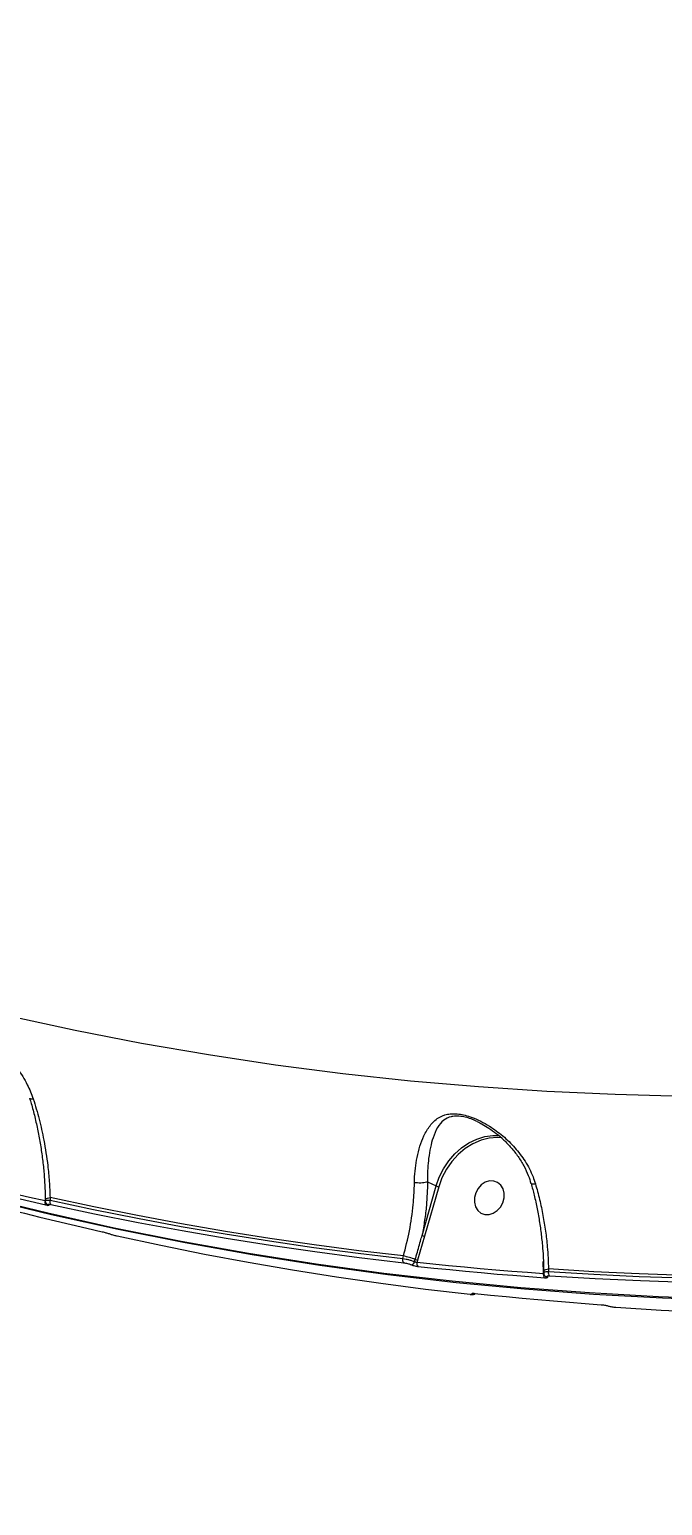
# Model space of a CAD drawing. Header units: millimetres. Extents: x -8607 to 7621, y -5747 to 4382.
# Drawn here: x 4770.6 to 4934.5, y -1204.7 to -822.9 of the extents above; entities that cross this region are included whole.
import ezdxf

# ---------------------------------------------------------------- set-up
doc = ezdxf.new("R2010")
doc.units = ezdxf.units.MM
doc.layers.add('DIKOM_ОБЪЕКТ', color=7, linetype='Continuous')
doc.layers.add('DIKOM_РАЗМЕР_ОБЪЕКТА', color=7, linetype='Continuous')
doc.styles.add('style1', font='arial.ttf', dxfattribs={"width": 0.8})
doc.dimstyles.new('1-50', dxfattribs={"dimtxt": 300, "dimasz": 200, "dimexe": 100, "dimexo": 0, "dimgap": 100, "dimtad": 1, "dimtxsty": 'style1', "dimcen": 200, "dimclrd": 7, "dimclre": 7, "dimclrt": 7, "dimadec": 1, "dimazin": 2, "dimtfac": 1, "dimtmove": 0, "dimatfit": 2, "dimfxl": 0, "dimlwd": 25, "dimlwe": 18, "dimarcsym": 0})

# ---------------------------------------------------------------- blocks, each defined once
blk = doc.blocks.new('*D11')
at = {"layer": 'Defpoints', "color": 0, "transparency": 16777216}
for p in [(7619.37, -165.15), (-6826.53, -739.39), (7619.37, -5647.14)]:
    blk.add_point(p, dxfattribs=at)
at = {"layer": 'DIKOM_РАЗМЕР_ОБЪЕКТА', "color": 7, "lineweight": 18, "transparency": 16777216}
for p, q in [((7619.37, -165.15), (7619.37, -5747.14)), ((-6826.53, -739.39), (-6826.53, -5747.14))]:
    blk.add_line(p, q, dxfattribs=at)
at = {"layer": 'DIKOM_РАЗМЕР_ОБЪЕКТА', "color": 7, "lineweight": 25, "transparency": 16777216}
blk.add_line((-6626.53, -5647.14), (7419.37, -5647.14), dxfattribs=at)
at = {"layer": 'DIKOM_РАЗМЕР_ОБЪЕКТА', "color": 7, "transparency": 16777216}
for points in [[(-6626.53, -5613.8), (-6626.53, -5680.47), (-6826.53, -5647.14)], [(7419.37, -5613.8), (7419.37, -5680.47), (7619.37, -5647.14)]]:
    blk.add_solid(points, dxfattribs=at)
at = {"layer": 'DIKOM_РАЗМЕР_ОБЪЕКТА', "color": 7, "transparency": 16777216, "insert": (396.42, -5393.96), "char_height": 300, "attachment_point": 5, "style": 'style1'}
blk.add_mtext('14400', dxfattribs=at)
blk = doc.blocks.new('*D13')
at = {"layer": 'Defpoints', "color": 0, "transparency": 16777216}
for p in [(-5326.53, -191.39), (6073.47, -191.39), (6073.47, -4959.53)]:
    blk.add_point(p, dxfattribs=at)
at = {"layer": 'DIKOM_РАЗМЕР_ОБЪЕКТА', "color": 7, "lineweight": 18, "transparency": 16777216}
for p, q in [((-5326.53, -191.39), (-5326.53, -5059.53)), ((6073.47, -191.39), (6073.47, -5059.53))]:
    blk.add_line(p, q, dxfattribs=at)
at = {"layer": 'DIKOM_РАЗМЕР_ОБЪЕКТА', "color": 7, "lineweight": 25, "transparency": 16777216}
blk.add_line((-5126.53, -4959.53), (5873.47, -4959.53), dxfattribs=at)
at = {"layer": 'DIKOM_РАЗМЕР_ОБЪЕКТА', "color": 7, "transparency": 16777216}
for points in [[(-5126.53, -4926.2), (-5126.53, -4992.86), (-5326.53, -4959.53)], [(5873.47, -4926.2), (5873.47, -4992.86), (6073.47, -4959.53)]]:
    blk.add_solid(points, dxfattribs=at)
at = {"layer": 'DIKOM_РАЗМЕР_ОБЪЕКТА', "color": 7, "transparency": 16777216, "insert": (373.47, -4706.36), "char_height": 300, "attachment_point": 5, "style": 'style1'}
blk.add_mtext('11400', dxfattribs=at)

msp = doc.modelspace()

# ---------------------------------------------------------------- linework, layer by layer
at = {"layer": 'DIKOM_ОБЪЕКТ', "color": 7, "linetype": 'Continuous', "lineweight": 15}
for p, q in [((4872.254, -1134.811), (4875.891, -1122.031)), ((4876.553, -1122.236), (4872.916, -1135.016)), ((4873.676, -1120.987), (4875.891, -1122.031)), ((4774.666, -1125.813), (4774.726, -1125.876)), ((4774.725, -1125.636), (4774.727, -1125.9)), ((4775.967, -1125.024), (4775.972, -1125.696)), ((4872.916, -1135.016), (4871.106, -1141.245)), ((4867.242, -1140.777), (4867.422, -1140.144)), ((4870.332, -1141.624), (4870.492, -1141.061)), ((4871.106, -1141.245), (4870.968, -1141.733)), ((4903.683, -1144.522), (4903.644, -1141.571)), ((4903.683, -1144.522), (4903.743, -1144.51)), ((4903.684, -1144.653), (4903.683, -1144.522)), ((4903.74, -1144.109), (4903.741, -1144.088)), ((4903.74, -1144.109), (4903.743, -1144.52)), ((4904.982, -1143.496), (4904.987, -1144.144)), ((4885.955, -1149.843), (4885.873, -1149.823))]:
    msp.add_line(p, q, dxfattribs=at)
at = {"layer": 'DIKOM_ОБЪЕКТ', "color": 7, "linetype": 'Continuous', "lineweight": 15, "flags": 128}
for points in [[(4731.579, -1069.63), (4748.442, -1074.023), (4765.415, -1078.063), (4782.494, -1081.747), (4799.674, -1085.075), (4816.948, -1088.046), (4834.311, -1090.659), (4851.757, -1092.913), (4869.282, -1094.807), (4886.88, -1096.34), (4904.544, -1097.513), (4922.269, -1098.325), (4940.05, -1098.775)], [(4690.976, -1104.772), (4707.614, -1110.312), (4724.378, -1115.508), (4741.262, -1120.36), (4758.262, -1124.865), (4775.372, -1129.022), (4792.588, -1132.831), (4809.903, -1136.289), (4827.313, -1139.396), (4844.812, -1142.15), (4862.396, -1144.552), (4880.058, -1146.599), (4897.794, -1148.293), (4915.598, -1149.631), (4933.464, -1150.615), (4951.388, -1151.242)], [(4952.397, -1151.718), (4934.473, -1151.09), (4916.606, -1150.107), (4898.802, -1148.768), (4881.066, -1147.075), (4863.404, -1145.027), (4845.821, -1142.626), (4828.321, -1139.871), (4810.911, -1136.764), (4793.596, -1133.306), (4776.381, -1129.498), (4759.271, -1125.341), (4742.271, -1120.836), (4725.386, -1115.984), (4708.623, -1110.787), (4691.985, -1105.248)], [(4875.891, -1122.031), (4876.709, -1119.748), (4877.802, -1117.578), (4879.147, -1115.569), (4880.714, -1113.762), (4882.469, -1112.199), (4884.375, -1110.913), (4886.39, -1109.931), (4888.47, -1109.275), (4890.57, -1108.959), (4892.079, -1108.947)], [(4893.015, -1109.617), (4891.798, -1109.536), (4889.655, -1109.691), (4887.512, -1110.219), (4885.421, -1111.105), (4883.432, -1112.329), (4881.593, -1113.861), (4879.949, -1115.664), (4878.54, -1117.694), (4877.398, -1119.902), (4876.553, -1122.236)], [(4742.513, -1117.946), (4746.511, -1118.997), (4750.515, -1120.028), (4754.525, -1121.041), (4758.542, -1122.034), (4762.564, -1123.008), (4766.592, -1123.962), (4770.626, -1124.898), (4774.666, -1125.813)], [(4774.87, -1126.996), (4770.827, -1126.079), (4766.789, -1125.143), (4762.758, -1124.188), (4758.732, -1123.213), (4754.713, -1122.219), (4750.699, -1121.206), (4746.691, -1120.174), (4742.69, -1119.122)], [(4885.809, -1125.02), (4885.795, -1126.253), (4886.092, -1127.392), (4886.679, -1128.343), (4887.506, -1129.03), (4888.507, -1129.396), (4889.6, -1129.413), (4890.698, -1129.078), (4891.711, -1128.419), (4892.557, -1127.49), (4893.168, -1126.365), (4893.493, -1125.136), (4893.508, -1123.902), (4893.21, -1122.763), (4892.623, -1121.812), (4891.796, -1121.126), (4890.796, -1120.759), (4889.702, -1120.743), (4888.604, -1121.077), (4887.591, -1121.736), (4886.745, -1122.666), (4886.135, -1123.79), (4885.809, -1125.02)], [(4757.312, -1126.017), (4761.313, -1127.068), (4765.321, -1128.101), (4769.334, -1129.114), (4773.354, -1130.108), (4777.38, -1131.083), (4781.411, -1132.038), (4785.449, -1132.974), (4789.492, -1133.891)], [(4774.725, -1125.624), (4774.759, -1125.519), (4774.869, -1125.4), (4775.052, -1125.288), (4775.301, -1125.186), (4775.609, -1125.097), (4775.967, -1125.024)], [(4867.422, -1140.144), (4855.862, -1138.784), (4844.336, -1137.272), (4832.844, -1135.609), (4821.39, -1133.794), (4809.973, -1131.827), (4798.596, -1129.71), (4787.26, -1127.442), (4775.967, -1125.024)], [(4775.972, -1125.696), (4787.243, -1128.107), (4798.556, -1130.368), (4809.91, -1132.479), (4821.304, -1134.44), (4832.735, -1136.251), (4844.203, -1137.911), (4855.706, -1139.419), (4867.242, -1140.777)], [(4867.521, -1141.97), (4855.975, -1140.612), (4844.462, -1139.102), (4832.985, -1137.441), (4821.544, -1135.629), (4810.141, -1133.666), (4798.778, -1131.553), (4787.455, -1129.29), (4776.175, -1126.877)], [(4793.318, -1134.96), (4804.598, -1137.374), (4815.921, -1139.637), (4827.284, -1141.75), (4838.687, -1143.713), (4850.128, -1145.525), (4861.605, -1147.186), (4873.118, -1148.695), (4884.664, -1150.054)], [(4870.968, -1141.733), (4875.044, -1142.164), (4879.124, -1142.576), (4883.209, -1142.969), (4887.296, -1143.343), (4891.388, -1143.699), (4895.483, -1144.036), (4899.582, -1144.354), (4903.684, -1144.653)], [(4903.995, -1145.851), (4899.889, -1145.551), (4895.787, -1145.233), (4891.688, -1144.896), (4887.593, -1144.54), (4883.502, -1144.166), (4879.415, -1143.772), (4875.331, -1143.36), (4871.251, -1142.928)], [(4903.741, -1144.088), (4903.774, -1143.991), (4903.885, -1143.873), (4904.067, -1143.76), (4904.316, -1143.658), (4904.624, -1143.569), (4904.982, -1143.496)], [(4999.537, -1144.926), (4987.648, -1145.287), (4975.776, -1145.494), (4963.923, -1145.546), (4952.089, -1145.445), (4940.277, -1145.189), (4928.487, -1144.779), (4916.722, -1144.215), (4904.982, -1143.496)], [(4904.987, -1144.144), (4916.703, -1144.86), (4928.445, -1145.422), (4940.212, -1145.83), (4952.001, -1146.086), (4963.811, -1146.187), (4975.641, -1146.135), (4987.488, -1145.93), (4999.353, -1145.571)], [(4999.741, -1146.769), (4987.866, -1147.128), (4976.009, -1147.334), (4964.169, -1147.386), (4952.349, -1147.284), (4940.55, -1147.028), (4928.774, -1146.619), (4917.023, -1146.057), (4905.297, -1145.341)], [(4885.873, -1149.823), (4889.953, -1150.255), (4894.036, -1150.667), (4898.124, -1151.061), (4902.215, -1151.435), (4906.31, -1151.791), (4910.409, -1152.128), (4914.511, -1152.446), (4918.617, -1152.746)], [(4922.44, -1153.425), (4934.166, -1154.141), (4945.917, -1154.703), (4957.693, -1155.112), (4969.492, -1155.367), (4981.312, -1155.469), (4993.151, -1155.417), (5005.009, -1155.212), (5016.884, -1154.853)]]:
    msp.add_lwpolyline(points, dxfattribs=at)
at = {"layer": 'DIKOM_ОБЪЕКТ', "color": 7, "linetype": 'Continuous', "lineweight": 15}
for centre, radius, start, end in [((4877.275, -1118.725), 3.584, 247.28363, 258.37203), ((4775.637, -1126.255), 1.067, 155.56777, 223.99541), ((4775.776, -1126.229), 0.936, 188.97322, 246.11928), ((4776.952, -1126.135), 1.074, 155.83643, 223.66644), ((4775.724, -1126.139), 0.825, 235.76053, 255.90318), ((4873.638, -1131.506), 3.584, 247.28331, 258.37224), ((4868.344, -1141.149), 1.163, 161.3152, 224.94571), ((4863.395, -1159.213), 19.49, 68.64577, 78.076), ((4869.3, -1141.399), 1.057, 274.6371, 347.66718), ((4871.912, -1137.431), 3.898, 248.64577, 258.076), ((4872.067, -1142.104), 1.16, 161.35933, 225.31738), ((4904.827, -1144.996), 1.193, 163.28834, 225.77402), ((4904.734, -1144.777), 0.827, 233.36902, 263.87406), ((4906.139, -1144.485), 1.201, 163.53691, 225.48298), ((4885.382, -1149.027), 0.921, 262.82745, 297.77731)]:
    msp.add_arc(centre, radius, start, end, dxfattribs=at)
for points, knots in [([(4741.727, -1099.532), (4741.786, -1098.669), (4741.906, -1096.924), (4742.362, -1094.07), (4743.097, -1091.049), (4744.174, -1088.092), (4745.488, -1085.575), (4746.94, -1083.713), (4748.564, -1082.43), (4750.409, -1081.678), (4752.423, -1081.586), (4754.363, -1081.972), (4755.954, -1082.506), (4757.631, -1083.275), (4759.652, -1084.427), (4761.94, -1086.046), (4764.748, -1088.504), (4767.597, -1091.721), (4770.096, -1095.527), (4771.147, -1098.261), (4771.622, -1099.497)], [0, 0, 0, 0, 0.0446305, 0.0901844, 0.1578887, 0.2276906, 0.2976102, 0.3691165, 0.424259, 0.4808154, 0.5408157, 0.5708599, 0.6019605, 0.6340833, 0.6670382, 0.7192629, 0.7727753, 0.8517178, 0.932987, 1, 1, 1, 1]), ([(4770.657, -1099.35), (4770.8, -1099.799), (4771.3, -1101.371), (4772.027, -1104.183), (4772.837, -1107.764), (4773.507, -1111.433), (4774.041, -1115.155), (4774.424, -1118.897), (4774.657, -1122.406), (4774.688, -1124.626), (4774.701, -1125.625)], [0, 0, 0, 0, 0.0541553, 0.1892892, 0.3258885, 0.463915, 0.6032147, 0.7435276, 0.8845102, 1, 1, 1, 1]), ([(4770.707, -1099.325), (4770.709, -1099.357), (4770.715, -1099.456), (4771.002, -1099.52), (4771.362, -1099.522), (4771.586, -1099.5), (4771.622, -1099.497)], [0, 0, 0, 0, 0.1889003, 0.5824229, 0.9329266, 1, 1, 1, 1]), ([(4771.622, -1099.497), (4772.147, -1101.233), (4773.205, -1104.734), (4774.476, -1110.535), (4775.318, -1115.962), (4775.805, -1120.917), (4775.913, -1123.651), (4775.967, -1125.024)], [0, 0, 0, 0, 0.2106475, 0.4247497, 0.6762129, 0.837399, 1, 1, 1, 1]), ([(4870.276, -1121.153), (4870.282, -1120.894), (4870.31, -1119.629), (4870.491, -1117.414), (4870.957, -1114.496), (4871.684, -1111.663), (4872.76, -1108.85), (4874.25, -1106.304), (4876.201, -1104.398), (4878.315, -1103.508), (4880.192, -1103.294), (4881.757, -1103.377), (4883.449, -1103.71), (4885.363, -1104.319), (4887.479, -1105.253), (4890.198, -1106.797), (4893.235, -1109.034), (4896.364, -1112.086), (4899.041, -1115.627), (4900.734, -1118.834), (4901.397, -1120.862), (4901.595, -1121.466)], [0, 0, 0, 0, 0.01345495, 0.06576467, 0.11923563, 0.18263018, 0.24735657, 0.32503286, 0.40535036, 0.46784595, 0.49855954, 0.5302984, 0.56097217, 0.59262479, 0.63404567, 0.67649137, 0.74717297, 0.81975674, 0.89284253, 0.96806491, 1, 1, 1, 1]), ([(4886.528, -1105.398), (4886.121, -1105.201), (4885.226, -1104.767), (4883.781, -1104.3), (4881.988, -1103.915), (4880.645, -1103.927), (4879.133, -1104.237), (4877.615, -1105.037), (4876.156, -1106.88), (4875.115, -1109.302), (4874.397, -1112.006), (4873.954, -1114.675), (4873.702, -1117.447), (4873.646, -1119.534), (4873.666, -1120.744), (4873.672, -1120.986), (4873.672, -1120.986)], [0, 0, 0, 0, 0.0389381, 0.0856356, 0.1341304, 0.2100089, 0.2286773, 0.3266434, 0.4538476, 0.5860072, 0.6924936, 0.8007975, 0.8885112, 0.9777954, 0.9999472, 1, 1, 1, 1]), ([(4886.53, -1105.391), (4886.963, -1105.599), (4888.008, -1106.099), (4889.657, -1107.118), (4891.535, -1108.48), (4893.474, -1110.156), (4895.38, -1112.148), (4897.142, -1114.383), (4898.625, -1116.8), (4899.748, -1119.155), (4900.218, -1120.722), (4900.425, -1121.414)], [0, 0, 0, 0, 0.0660577, 0.15927818, 0.26254566, 0.38156615, 0.50868503, 0.64035462, 0.77303791, 0.89974154, 1, 1, 1, 1]), ([(4867.422, -1140.144), (4867.985, -1137.987), (4869.127, -1133.611), (4869.98, -1127.471), (4870.242, -1123.318), (4870.271, -1121.435), (4870.276, -1121.153)], [0, 0, 0, 0, 0.3434989, 0.6969397, 0.9545307, 1, 1, 1, 1]), ([(4873.672, -1120.986), (4873.488, -1121.048), (4873.12, -1121.17), (4872.337, -1121.27), (4871.491, -1121.292), (4870.83, -1121.242), (4870.443, -1121.184), (4870.315, -1121.16), (4870.276, -1121.153)], [0, 0, 0, 0, 0.2204855, 0.440971, 0.6614568, 0.8819434, 0.9635568, 1, 1, 1, 1]), ([(4873.676, -1120.987), (4873.611, -1123.003), (4873.505, -1126.284), (4872.953, -1130.933), (4872.488, -1133.515), (4872.254, -1134.811)], [0, 0, 0, 0, 0.4427007, 0.7201669, 1, 1, 1, 1]), ([(4873.672, -1120.986), (4873.673, -1120.986), (4873.674, -1120.986), (4873.675, -1120.986), (4873.676, -1120.987)], [0, 0, 0, 0, 0.6959458, 1, 1, 1, 1]), ([(4900.481, -1121.388), (4900.755, -1122.402), (4901.338, -1124.556), (4902.067, -1127.949), (4902.698, -1131.525), (4903.186, -1135.147), (4903.519, -1138.773), (4903.694, -1141.769), (4903.698, -1143.517), (4903.7, -1144.09)], [0, 0, 0, 0, 0.1376714, 0.2923202, 0.4484518, 0.6058096, 0.7640249, 0.922651, 1, 1, 1, 1]), ([(4900.528, -1121.381), (4900.529, -1121.405), (4900.531, -1121.483), (4900.821, -1121.529), (4901.204, -1121.514), (4901.486, -1121.481), (4901.557, -1121.472), (4901.595, -1121.466)], [0, 0, 0, 0, 0.1572166, 0.5208968, 0.8845783, 0.938818, 1, 1, 1, 1]), ([(4901.595, -1121.466), (4901.965, -1122.81), (4902.709, -1125.511), (4903.569, -1129.622), (4904.234, -1133.723), (4904.779, -1138.364), (4904.907, -1141.595), (4904.982, -1143.496)], [0, 0, 0, 0, 0.1872854, 0.3765509, 0.5570061, 0.7391968, 1, 1, 1, 1]), ([(4774.736, -1125.9), (4774.733, -1125.919), (4774.713, -1126.043), (4774.785, -1126.258), (4774.91, -1126.501), (4775.077, -1126.682), (4775.188, -1126.78), (4775.256, -1126.817), (4775.26, -1126.82)], [0, 0, 0, 0, 0.0470021, 0.308742, 0.5322591, 0.7459978, 0.9817927, 1, 1, 1, 1]), ([(4774.732, -1125.9), (4774.758, -1125.849), (4774.811, -1125.744), (4775.259, -1125.67), (4775.735, -1125.687), (4775.972, -1125.696)], [0, 0, 0, 0, 0.3201941, 0.6619976, 1, 1, 1, 1]), ([(4775.397, -1127.085), (4775.357, -1127.081), (4775.219, -1127.068), (4775.015, -1127.026), (4774.87, -1126.996)], [0, 0, 0, 0, 0.2879213, 1, 1, 1, 1]), ([(4775.523, -1126.939), (4775.565, -1126.974), (4775.649, -1127.044), (4775.589, -1127.091), (4775.458, -1127.087), (4775.397, -1127.085)], [0, 0, 0, 0, 0.3509587, 0.7013913, 1, 1, 1, 1]), ([(4776.175, -1126.877), (4776.032, -1126.848), (4775.745, -1126.791), (4775.486, -1126.78), (4775.388, -1126.826), (4775.478, -1126.902), (4775.523, -1126.939)], [0, 0, 0, 0, 0.2566213, 0.5136595, 0.7612227, 1, 1, 1, 1]), ([(4789.492, -1133.891), (4789.555, -1133.905), (4789.772, -1133.955), (4790.022, -1134.019), (4790.2, -1134.065)], [0, 0, 0, 0, 0.28792153, 1, 1, 1, 1]), ([(4790.2, -1134.065), (4790.334, -1134.102), (4790.623, -1134.18), (4791.058, -1134.31), (4791.289, -1134.389), (4791.405, -1134.429)], [0, 0, 0, 0, 0.2986226, 0.6490483, 1, 1, 1, 1]), ([(4791.405, -1134.429), (4791.521, -1134.468), (4791.753, -1134.547), (4792.215, -1134.683), (4792.706, -1134.815), (4793.081, -1134.907), (4793.272, -1134.95), (4793.318, -1134.96)], [0, 0, 0, 0, 0.2249539, 0.4495811, 0.6803277, 0.9238133, 1, 1, 1, 1]), ([(4870.492, -1141.061), (4870.583, -1140.742), (4871.037, -1139.148), (4871.637, -1137.068), (4872.121, -1135.299), (4872.254, -1134.811)], [0, 0, 0, 0, 0.1533124, 0.7665831, 1, 1, 1, 1]), ([(4867.242, -1140.777), (4867.284, -1140.783), (4867.56, -1140.825), (4868.135, -1140.938), (4868.957, -1141.145), (4869.743, -1141.386), (4870.136, -1141.545), (4870.332, -1141.624)], [0, 0, 0, 0, 0.04225966, 0.28198286, 0.52127152, 0.76062225, 1, 1, 1, 1]), ([(4870.332, -1141.624), (4870.371, -1141.642), (4870.448, -1141.678), (4870.609, -1141.716), (4870.78, -1141.736), (4870.9, -1141.738), (4870.959, -1141.733), (4870.968, -1141.733)], [0, 0, 0, 0, 0.2368888, 0.4742431, 0.7137485, 0.9566078, 1, 1, 1, 1]), ([(4869.385, -1142.452), (4869.267, -1142.403), (4869.032, -1142.306), (4868.558, -1142.165), (4868.062, -1142.05), (4867.714, -1141.993), (4867.546, -1141.973), (4867.521, -1141.97)], [0, 0, 0, 0, 0.2393873, 0.4786703, 0.7179146, 0.9577109, 1, 1, 1, 1]), ([(4871.251, -1142.928), (4871.226, -1142.926), (4871.058, -1142.907), (4870.709, -1142.85), (4870.212, -1142.737), (4869.738, -1142.598), (4869.503, -1142.501), (4869.385, -1142.452)], [0, 0, 0, 0, 0.0426165, 0.282457, 0.5216215, 0.7607575, 1, 1, 1, 1]), ([(4903.75, -1144.52), (4903.748, -1144.516), (4903.7, -1144.441), (4903.879, -1144.321), (4904.285, -1144.186), (4904.754, -1144.158), (4904.987, -1144.144)], [0, 0, 0, 0, 0.0173593, 0.3432367, 0.6723978, 1, 1, 1, 1]), ([(4903.747, -1144.519), (4903.746, -1144.526), (4903.724, -1144.653), (4903.801, -1144.889), (4903.951, -1145.17), (4904.112, -1145.347), (4904.215, -1145.414), (4904.245, -1145.434)], [0, 0, 0, 0, 0.0194114, 0.3317775, 0.6061739, 0.8863688, 1, 1, 1, 1]), ([(4905.297, -1145.341), (4905.158, -1145.336), (4904.879, -1145.325), (4904.619, -1145.372), (4904.521, -1145.459), (4904.575, -1145.545), (4904.639, -1145.593), (4904.646, -1145.599)], [0, 0, 0, 0, 0.2457883, 0.4917905, 0.7342879, 0.9715254, 1, 1, 1, 1]), ([(4904.646, -1145.599), (4904.653, -1145.604), (4904.716, -1145.652), (4904.771, -1145.737), (4904.673, -1145.823), (4904.413, -1145.868), (4904.134, -1145.856), (4903.995, -1145.851)], [0, 0, 0, 0, 0.027856, 0.2650195, 0.5077103, 0.7539625, 1, 1, 1, 1]), ([(4884.664, -1150.054), (4884.797, -1150.066), (4885.065, -1150.091), (4885.31, -1150.082), (4885.401, -1150.037), (4885.345, -1149.981), (4885.277, -1149.946), (4885.267, -1149.941)], [0, 0, 0, 0, 0.240665, 0.4814361, 0.721633, 0.9612014, 1, 1, 1, 1]), ([(4884.733, -1150.07), (4884.764, -1150.074), (4885.013, -1150.105), (4885.329, -1150.112), (4885.662, -1150.103), (4885.865, -1150.02), (4885.926, -1149.995)], [0, 0, 0, 0, 0.0658802, 0.5333477, 0.8596981, 1, 1, 1, 1]), ([(4885.267, -1149.941), (4885.258, -1149.936), (4885.19, -1149.901), (4885.134, -1149.845), (4885.225, -1149.799), (4885.471, -1149.787), (4885.739, -1149.811), (4885.873, -1149.823)], [0, 0, 0, 0, 0.0385716, 0.2780899, 0.5183557, 0.7592314, 1, 1, 1, 1]), ([(4885.573, -1149.82), (4885.573, -1149.82), (4885.566, -1149.821), (4885.601, -1149.818), (4885.687, -1149.82), (4885.806, -1149.83), (4885.873, -1149.835)], [0, 0, 0, 0, 0.0298576, 0.2530668, 0.5769432, 1, 1, 1, 1]), ([(4885.873, -1149.835), (4885.876, -1149.835), (4885.898, -1149.837), (4885.929, -1149.841), (4885.955, -1149.844)], [0, 0, 0, 0, 0.1625419, 1, 1, 1, 1]), ([(4918.617, -1152.746), (4918.65, -1152.748), (4918.83, -1152.762), (4919.195, -1152.803), (4919.697, -1152.884), (4920.173, -1152.983), (4920.41, -1153.053), (4920.528, -1153.088)], [0, 0, 0, 0, 0.0557734, 0.2968037, 0.5326623, 0.7662387, 1, 1, 1, 1]), ([(4920.528, -1153.088), (4920.647, -1153.123), (4920.884, -1153.192), (4921.36, -1153.29), (4921.863, -1153.369), (4922.227, -1153.409), (4922.406, -1153.422), (4922.44, -1153.425)], [0, 0, 0, 0, 0.2340719, 0.4679654, 0.7039629, 0.944859, 1, 1, 1, 1])]:
    msp.add_open_spline(points, degree=3, knots=knots, dxfattribs=at)

# ---------------------------------------------------------------- dimensions: what is measured, and where the dimension line sits
at = {"layer": 'DIKOM_РАЗМЕР_ОБЪЕКТА'}
dim = msp.add_linear_dim(base=(7619.366, -5647.135), p1=(-6826.527, -739.391), p2=(7619.366, -165.147), text='14400', dimstyle='1-50', dxfattribs=at)
dim.commit()
dim.dimension.update_dxf_attribs({"geometry": '*D11', "text_midpoint": (396.419, -5647.135), "dimtype": 160})
dim = msp.add_linear_dim(base=(6073.473, -4959.53), p1=(-5326.527, -191.391), p2=(6073.473, -191.391), dimstyle='1-50', dxfattribs=at)
dim.commit()
dim.dimension.update_dxf_attribs({"geometry": '*D13', "text_midpoint": (373.473, -4959.53), "dimtype": 160})

doc.saveas('drawing.dxf')
